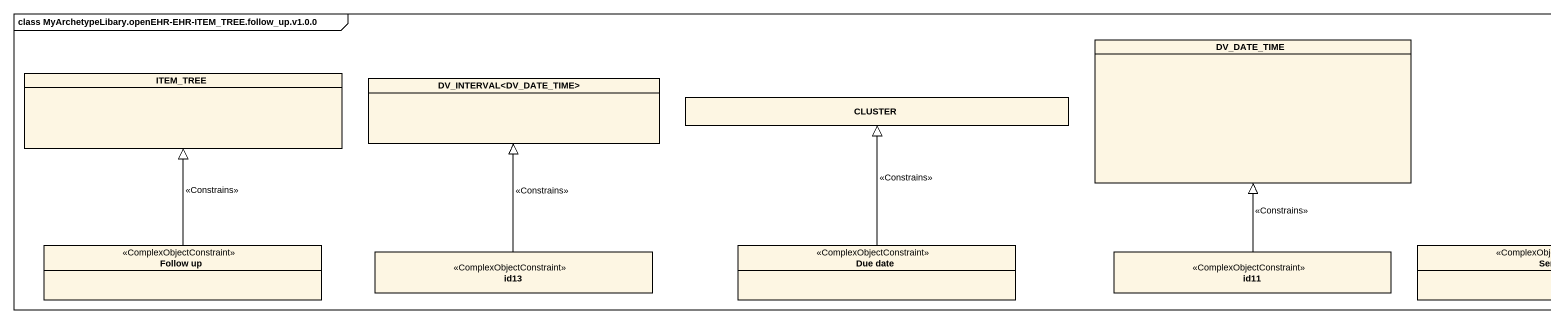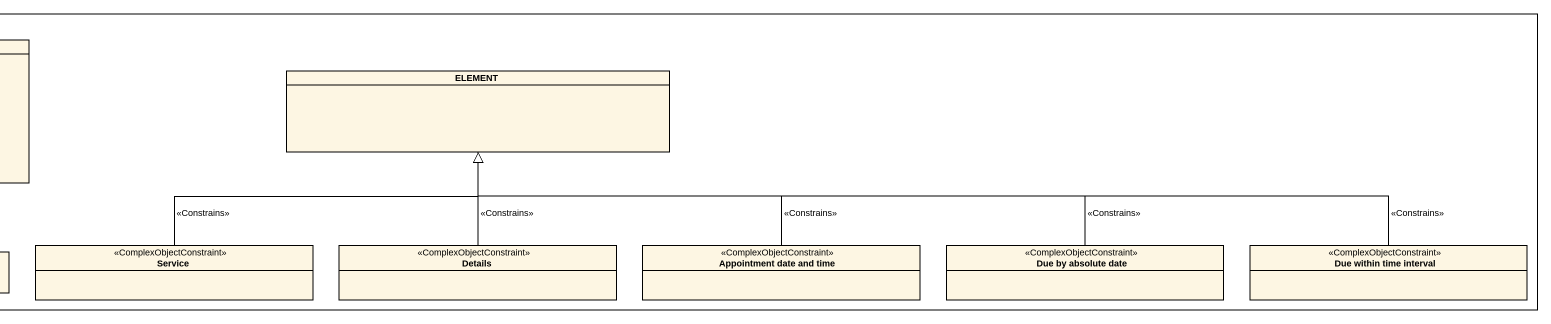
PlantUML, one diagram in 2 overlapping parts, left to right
@startuml
mainframe class MyArchetypeLibary.openEHR-EHR-ITEM_TREE.follow_up.v1.0.0
hide circle
hide empty members
class DV_DATE_TIME
class ITEM_TREE
class "DV_INTERVAL<DV_DATE_TIME>" as DV_INTERVAL_DV_DATE_TIME
class ELEMENT
class CLUSTER
class "Follow up" as Follow_up <<ComplexObjectConstraint>>
class id13 <<ComplexObjectConstraint>>
class "Due date" as Due_date <<ComplexObjectConstraint>>
class id11 <<ComplexObjectConstraint>>
class Service <<ComplexObjectConstraint>>
class Details <<ComplexObjectConstraint>>
class "Appointment date and time" as Appointment_date_and_time <<ComplexObjectConstraint>>
class "Due by absolute date" as Due_by_absolute_date <<ComplexObjectConstraint>>
class "Due within time interval" as Due_within_time_interval <<ComplexObjectConstraint>>
Follow_up -up-|> ITEM_TREE : <<Constrains>>
id13 -up-|> DV_INTERVAL_DV_DATE_TIME : <<Constrains>>
Due_date -up-|> CLUSTER : <<Constrains>>
id11 -up-|> DV_DATE_TIME : <<Constrains>>
Service -right-|> ELEMENT : <<Constrains>>
Details -up-|> ELEMENT : <<Constrains>>
Appointment_date_and_time -left-|> ELEMENT : <<Constrains>>
Due_by_absolute_date -left-|> ELEMENT : <<Constrains>>
Due_within_time_interval -left-|> ELEMENT : <<Constrains>>
@enduml
